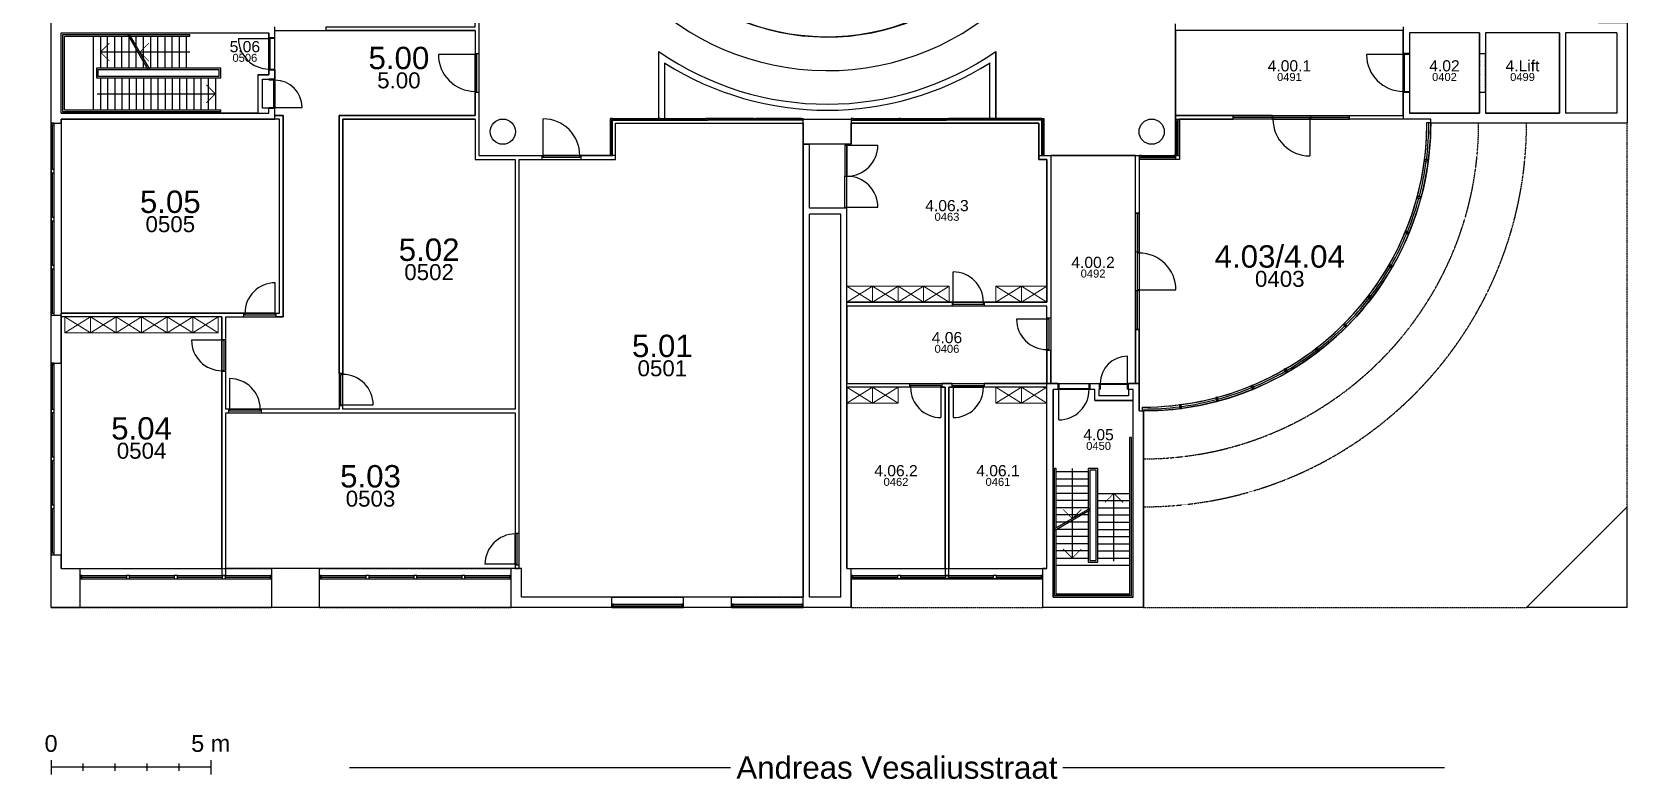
# Model space of a CAD drawing. Header units: millimetres. Extents: x -3070 to 46890, y -11671 to 43799.
# Drawn here: x -3070 to 46890, y -11671 to 11709 of the extents above; entities that cross this region are included whole.
import ezdxf
from ezdxf.enums import TextEntityAlignment as Align

# ---------------------------------------------------------------- set-up
doc = ezdxf.new("R2010")
doc.units = ezdxf.units.MM
doc.linetypes.add('HIDDEN', pattern=[0.375, 0.25, -0.125])
for name, color, linetype in [('T-01----V_NOTA', 7, 'Continuous'), ('T-01----V_SCHAALLAT', 7, 'Continuous'), ('T-020---V_LOKAALNAAM', 2, 'Continuous'), ('T-020---V_LOKAALNUMMER', 7, 'Continuous'), ('T-025---V_POLYGOON_BUITENOMTREK', 7, 'Continuous'), ('T-026---V_POLYGOON_LOKAAL', 7, 'Continuous'), ('T-20----B_Wanden', 12, 'Continuous'), ('T-223---B_LICHTEWANDEN', 5, 'Continuous'), ('T-24----B_Trappen', 2, 'Continuous'), ('T-28----B_Kolommen', 4, 'Continuous'), ('T-282---B_DRAAGSTR_PROJECTIE', 7, 'HIDDEN'), ('T-31----B_BUITENSCHRIJNWERK', 2, 'Continuous'), ('T-32----B_BINNENSCHRIJNWERK', 2, 'Continuous'), ('T-328---B_Binnentablet', 3, 'Continuous'), ('T-8-----B_MEUBILAIR', 6, 'Continuous')]:
    doc.layers.add(name, color=color, linetype=linetype)
doc.styles.add('ARIAL', font='arial.ttf')
doc.styles.add('S1-100_H2.5', font='arial.ttf', dxfattribs={"height": 250})
doc.styles.add('S1-100_H3.5', font='arial.ttf', dxfattribs={"height": 350})
doc.styles.add('S1-100_H5', font='arial.ttf', dxfattribs={"height": 500})
doc.styles.add('S1-100_H7', font='arial.ttf', dxfattribs={"height": 700})

# ---------------------------------------------------------------- blocks, each defined once
blk = doc.blocks.new('*U3')
at = {"layer": 'T-01----V_SCHAALLAT'}
for p, q in [((0, 225), (0, -225)), ((1000, 112.5), (1000, -112.5)), ((2000, 112.5), (2000, -112.5)), ((3000, 112.5), (3000, -112.5)), ((4000, 112.5), (4000, -112.5)), ((5000, 225), (5000, -225))]:
    blk.add_line(p, q, dxfattribs=at)
for points in [[(1000, 0), (0, 0)], [(2000, 0), (1000, 0)], [(3000, 0), (2000, 0)], [(4000, 0), (3000, 0)], [(5000, 0), (4000, 0)]]:
    blk.add_lwpolyline(points, dxfattribs=at)
at = {"layer": 'T-01----V_SCHAALLAT', "style": 'ARIAL'}
for s, p in [('0', (0, 325)), ('5 m', (5000, 325))]:
    blk.add_text(s, height=525, dxfattribs=at).set_placement(p, align=Align.BOTTOM_CENTER)

msp = doc.modelspace()

# ---------------------------------------------------------------- linework, layer by layer
at = {"layer": 'T-01----V_NOTA'}
for p, q in [((6872, -11311), (18814, -11311)), ((29220, -11311), (41170, -11311))]:
    msp.add_line(p, q, dxfattribs=at)
at = {"layer": 'T-025---V_POLYGOON_BUITENOMTREK'}
msp.add_lwpolyline([(31740, -151), (31740, -6301), (28590, -6301), (28590, -5401), (22590, -5401), (22590, -6301), (-2470, -6301), (-2470, 19644), (-3070, 19644), (-3070, 43699), (22400, 43699), (22400, 43799), (46890, 43799), (46890, 17999), (45990, 17999), (45990, 11999), (46890, 11999), (46890, 8849), (40740, 8849, -0.414214)], format="xyb", close=True, dxfattribs=at)
at = {"layer": 'T-026---V_POLYGOON_LOKAAL'}
for points in [[(21940, 25948, -287.989583), (21840, 25949)], [(10930, 11964), (10930, 7839), (15055, 7839), (15055, 9004), (16560, 9004), (16560, 11093, 0.311397), (27120, 11093), (27120, 9004), (28625, 9004), (28625, 7839), (32750, 7839), (32750, 11964)]]:
    msp.add_lwpolyline(points, format="xyb", dxfattribs=at)
for points in [[(-2150, 11679), (4350, 11679), (4350, 10369), (4010, 10369), (4010, 9169), (-2150, 9169)], [(4540, 11749), (10810, 11749), (10810, 9099), (6550, 9099), (6550, -91), (3000, -91), (3000, 2789), (4800, 2789), (4800, 9099), (4540, 9099)], [(39880, 9099), (39880, 9099), (39880, 11749), (32750, 11749), (32750, 9099), (39880, 9099)], [(40070, 9169), (42270, 9169), (42270, 11679), (40070, 11679)], [(42460, 9169), (44770, 9169), (44770, 11679), (42460, 11679)], [(-2150, 2909), (4680, 2909), (4680, 8979), (-2150, 8979)], [(6670, 8979), (10810, 8979), (10810, 7719), (12070, 7719), (12070, -91), (6670, -91)], [(12190, 7719), (15210, 7719), (15210, 8849), (21090, 8849), (21090, -5981), (12260, -5981), (12260, -5081), (12190, -5081)], [(22590, 8849), (28470, 8849), (28470, 7719), (28720, 7719), (28720, 3249), (22457, 3249), (22457, 8194), (22590, 8194)], [(31490, 7839), (28840, 7839), (28840, 709), (31490, 709)], [(22457, 709), (28720, 709), (28720, 3129), (22457, 3129)], [(2880, 2789), (-2150, 2789), (-2150, -5081), (2880, -5081)], [(22455, -5081), (25530, -5081), (25530, 589), (22455, 589)], [(25650, -5081), (28720, -5081), (28720, 589), (25650, 589)], [(31420, 179), (30220, 179), (30220, 519), (30070, 519), (29060, 519), (28910, 519), (28910, -5981), (31420, -5981)], [(3000, -211), (12070, -211), (12070, -5081), (3000, -5081)]]:
    msp.add_lwpolyline(points, close=True, dxfattribs=at)
msp.add_lwpolyline([(40620, 8849), (40620, 8879), (40740, 8879), (40740, 8979), (39880, 8979), (38195, 8979), (34555, 8979), (32870, 8979), (32870, 7839), (32870, 7719), (32750, 7719), (31610, 7719), (31610, 6034), (31610, 2394), (31610, 709), (31610, -151), (31710, -151), (31710, -31), (31740, -31, 0.414214)], format="xyb", close=True, dxfattribs=at)
at = {"layer": 'T-20----B_Wanden'}
for p, q in [((-2470, 8849), (-2470, 11999)), ((46890, 11999), (46890, 8849)), ((-2150, 9169), (-2150, 11679)), ((-2150, 11679), (4350, 11679)), ((4350, 11529), (4350, 11679)), ((4540, 11529), (4540, 11869)), ((39880, 11869), (39880, 11029)), ((42270, 11679), (40070, 11679)), ((40070, 11679), (40070, 11029)), ((42270, 11679), (42270, 11029)), ((44770, 11679), (42460, 11679)), ((42460, 11679), (42460, 11029)), ((44770, 11679), (44770, 9169)), ((46570, 11679), (44960, 11679)), ((44960, 11679), (44960, 9169)), ((46570, 11679), (46570, 9169)), ((42270, 11029), (42460, 11029)), ((39880, 9819), (39880, 8979)), ((40070, 9819), (40070, 9169)), ((42270, 9819), (42270, 9169)), ((42270, 9819), (42460, 9819)), ((42460, 9819), (42460, 9169)), ((-2150, 9169), (4350, 9169)), ((4350, 9169), (4350, 9319)), ((4540, 8979), (4540, 9319)), ((42270, 9169), (40070, 9169)), ((44770, 9169), (42460, 9169)), ((46570, 9169), (44960, 9169)), ((-2470, 8849), (-2150, 8849)), ((-2150, 8849), (-2150, 8979)), ((-2150, 8979), (4540, 8979)), ((40740, 8979), (39880, 8979)), ((40740, 8849), (40740, 8979)), ((46890, 8849), (40740, 8849)), ((21090, 8194), (21280, 8194)), ((-2470, 2849), (-2150, 2849)), ((-2470, 1349), (-2470, 2849)), ((-2150, 1349), (-2150, 2849)), ((-2470, 1349), (-2150, 1349)), ((28720, -5081), (28720, 709)), ((29060, 709), (28720, 709)), ((28910, -5981), (28910, 519)), ((29060, 519), (28910, 519)), ((31610, 709), (31270, 709)), ((31420, 519), (31270, 519)), ((31420, -5981), (31420, 519)), ((31610, -151), (31610, 709)), ((31610, -151), (31740, -151)), ((31740, -6301), (31740, -151)), ((43740, -6301), (46890, -3151)), ((46890, -6301), (46890, -3151)), ((-2470, -4651), (-2150, -4651)), ((-2470, -6301), (-2470, -4651)), ((-2150, -5081), (-2150, -4651)), ((-2150, -5081), (-1560, -5081)), ((-1560, -6301), (-1560, -5081)), ((4440, -6301), (4440, -5081)), ((5940, -5081), (4440, -5081)), ((5940, -6301), (5940, -5081)), ((11940, -6301), (11940, -5081)), ((12260, -5081), (11940, -5081)), ((12260, -5981), (12260, -5081)), ((22455, -5081), (22590, -5081)), ((22590, -6301), (22590, -5081)), ((28590, -6301), (28590, -5081)), ((28720, -5081), (28590, -5081)), ((15090, -5981), (12260, -5981)), ((15090, -6301), (15090, -5981)), ((17340, -6301), (17340, -5981)), ((18840, -5981), (17340, -5981)), ((18840, -6301), (18840, -5981)), ((31420, -5981), (28910, -5981)), ((-2470, -6301), (-1560, -6301)), ((5940, -6301), (4440, -6301)), ((15090, -6301), (11940, -6301)), ((18840, -6301), (17340, -6301)), ((31740, -6301), (28590, -6301)), ((46890, -6301), (43740, -6301))]:
    msp.add_line(p, q, dxfattribs=at)
at = {"layer": 'T-20----B_Wanden', "linetype": 'Continuous'}
for p, q in [((4540, 11529), (4350, 11529)), ((40070, 11029), (39880, 11029)), ((4350, 10519), (4540, 10519)), ((4350, 10369), (4350, 10519)), ((4540, 10519), (4540, 10229)), ((4010, 10369), (4010, 9169)), ((4010, 10369), (4350, 10369)), ((4150, 9319), (4150, 10229)), ((4150, 10229), (4350, 10229)), ((4540, 10229), (4350, 10229)), ((39880, 9819), (40070, 9819)), ((4350, 9319), (4150, 9319)), ((4350, 9319), (4540, 9319)), ((21090, -6301), (21090, 8194)), ((21280, 6194), (21280, 8194)), ((22455, 6194), (21280, 6194)), ((22265, 6004), (21280, 6004)), ((21280, -5981), (21280, 6004)), ((22265, -5981), (22265, 6004)), ((22455, -5081), (22455, 6194)), ((29060, 709), (29060, 519)), ((30070, 519), (30070, 709)), ((30070, 709), (30360, 709)), ((30220, 519), (30070, 519)), ((30220, 179), (30220, 519)), ((30360, 709), (30360, 519)), ((30360, 319), (30360, 519)), ((31270, 519), (31270, 709)), ((31270, 519), (31270, 319)), ((30220, 179), (31420, 179)), ((31270, 319), (30360, 319)), ((22265, -5981), (21280, -5981)), ((22590, -6301), (21090, -6301))]:
    msp.add_line(p, q, dxfattribs=at)
at = {"layer": 'T-20----B_Wanden', "color": 9, "linetype": 'Continuous'}
for p, q in [((16560, 9004), (16560, 11093)), ((27120, 9004), (27120, 11093)), ((16750, 9004), (16750, 10740)), ((26930, 9004), (26930, 10740))]:
    msp.add_line(p, q, dxfattribs=at)
at = {"layer": 'T-20----B_Wanden', "color": 9}
for p, q in [((16560, 9004), (16750, 9004)), ((26930, 9004), (27120, 9004))]:
    msp.add_line(p, q, dxfattribs=at)
at = {"layer": 'T-20----B_Wanden', "color": 9, "linetype": 'Continuous'}
for radius, start, end in [(7200, 90, 89.2042), (9300, 235.4071, 304.5929), (9490, 237.6, 302.4868)]:
    msp.add_arc((21840, 18749), radius, start, end, dxfattribs=at)
at = {"layer": 'T-223---B_LICHTEWANDEN'}
for points in [[(10810, 11749), (6150, 11749), (6150, 11869), (10810, 11869), (10810, 12119), (10930, 12119), (10930, 11029)], [(10810, 11749), (10810, 11029), (10930, 11029)], [(10810, 8979), (6670, 8979), (6670, 1019), (6550, 1019), (6550, 9099), (10810, 9099), (10810, 9819), (10930, 9819), (10930, 7839), (12910, 7839)], [(4540, 8979), (4540, 9099), (4800, 9099), (4800, 2789), (4580, 2789), (4580, 2909), (4680, 2909)], [(32750, 8979), (34555, 8979), (34555, 9099), (32750, 9099), (32750, 8979), (32750, 7839), (32870, 7839), (32870, 8979)], [(10810, 8979), (10810, 7719), (12070, 7719), (12070, -91), (6670, -91), (6670, 9), (6550, 9), (6550, -91), (4110, -91)], [(4680, 2909), (4680, 8979), (4540, 8979)], [(4110, -91), (4110, -211), (12070, -211), (12070, -3971), (12190, -3971), (12190, 7719), (12910, 7719), (12910, 7839)], [(31610, 7839), (31610, 6034), (31490, 6034), (31490, 7839), (31610, 7839), (32750, 7839), (32750, 7719), (31610, 7719)], [(32870, 7839), (32870, 7719), (32750, 7719)], [(2880, 2789), (2880, 2089), (3000, 2089), (3000, 2789), (3570, 2789), (3570, 2909), (-2150, 2909)], [(2880, 2789), (-2150, 2789), (-2150, 2909)], [(28600, 589), (28720, 589), (28720, 709), (28840, 709), (28840, 1739), (28720, 1739), (28720, 709), (26760, 709)], [(24417, 709), (24417, 589), (22457, 589), (22457, 709), (24417, 709)], [(25750, 709), (25427, 709), (25427, 589), (25530, 589), (25530, -5301), (25650, -5301), (25650, 589), (25750, 589), (25750, 709)], [(28720, 589), (26760, 589), (26760, 709)]]:
    msp.add_lwpolyline(points, dxfattribs=at)
for points in [[(38195, 8979), (38195, 9099), (39880, 9099), (39880, 8979)], [(14120, 7839), (14120, 7719), (15210, 7719), (15210, 7839)], [(28840, 2749), (28720, 2749), (28720, 3129), (26760, 3129), (26760, 3249), (28720, 3249), (28720, 7719), (28470, 7719), (28470, 7839), (28840, 7839)], [(25750, 3249), (25750, 3129), (22457, 3129), (22457, 3249)], [(31610, 2394), (31490, 2394), (31490, 709), (31610, 709)], [(2880, 1079), (2880, -5301), (3000, -5301), (3000, -211), (3100, -211), (3100, -91), (3000, -91), (3000, 1079)], [(12070, -5081), (12190, -5081), (12190, -4981), (12070, -4981)]]:
    msp.add_lwpolyline(points, close=True, dxfattribs=at)
at = {"layer": 'T-24----B_Trappen'}
for p, q in [((-2100, 9219), (-2100, 11629)), ((-2100, 11629), (1875, 11629)), ((-2050, 9269), (-2050, 11579)), ((-2050, 11579), (-38, 11579)), ((-1150, 11579), (-1150, 9269)), ((-925, 11579), (-925, 10574)), ((-700, 10574), (-700, 11579)), ((-475, 10574), (-475, 11579)), ((-250, 10574), (-250, 11579)), ((571, 10524), (-67, 11629)), ((-25, 10574), (-25, 11557)), ((629, 10524), (-9, 11629)), ((20, 11579), (1875, 11579)), ((200, 10574), (200, 11579)), ((425, 10574), (425, 11579)), ((650, 10574), (650, 11579)), ((875, 10574), (875, 11579)), ((1100, 10574), (1100, 11579)), ((1325, 10574), (1325, 11579)), ((1550, 10574), (1550, 11579)), ((1775, 10574), (1775, 11579)), ((1875, 11579), (1875, 11629)), ((252, 11077), (-925, 11077)), ((1875, 11077), (310, 11077)), ((-925, 10274), (-925, 9269)), ((-700, 10274), (-700, 9269)), ((-475, 10274), (-475, 9269)), ((-250, 10274), (-250, 9269)), ((-25, 10274), (-25, 9269)), ((200, 10274), (200, 9269)), ((425, 10274), (425, 9269)), ((650, 10274), (650, 9269)), ((875, 10274), (875, 9269)), ((1100, 10274), (1100, 9269)), ((1325, 10274), (1325, 9269)), ((1550, 10274), (1550, 9269)), ((1775, 10274), (1775, 9269)), ((2000, 10274), (2000, 9269)), ((2225, 10274), (2225, 9269)), ((2450, 10274), (2450, 9269)), ((2675, 10274), (2675, 9269)), ((-1025, 9772), (2675, 9772)), ((-2100, 9219), (2850, 9219)), ((-2050, 9269), (2850, 9269)), ((2850, 9219), (2850, 9269)), ((31320, -5881), (31320, -981)), ((31370, -981), (31320, -981)), ((31370, -5931), (31370, -981)), ((28960, -5931), (28960, -1956)), ((29010, -1956), (28960, -1956)), ((29010, -3811), (29010, -1956)), ((29512, -1956), (29512, -3521)), ((30015, -2056), (29010, -2056)), ((30015, -2281), (29010, -2281)), ((30015, -2506), (29010, -2506)), ((30015, -2731), (29010, -2731)), ((30015, -2956), (29010, -2956)), ((30315, -2731), (31320, -2731)), ((30315, -2956), (31320, -2956)), ((30817, -4856), (30817, -2731)), ((30065, -3202), (28960, -3840)), ((30065, -3260), (28960, -3898)), ((30015, -3181), (29010, -3181)), ((30015, -3406), (29010, -3406)), ((30315, -3181), (31320, -3181)), ((30315, -3406), (31320, -3406)), ((30015, -3631), (29010, -3631)), ((29010, -5881), (29010, -3869)), ((30015, -3856), (29032, -3856)), ((29512, -3579), (29512, -4756)), ((30315, -3631), (31320, -3631)), ((30315, -3856), (31320, -3856)), ((30015, -4081), (29010, -4081)), ((30015, -4306), (29010, -4306)), ((30315, -4081), (31320, -4081)), ((30315, -4306), (31320, -4306)), ((30015, -4531), (29010, -4531)), ((29010, -4756), (30015, -4756)), ((29010, -4981), (31320, -4981)), ((30315, -4531), (31320, -4531)), ((30315, -4756), (31320, -4756)), ((31370, -5931), (28960, -5931)), ((31320, -5881), (29010, -5881))]:
    msp.add_line(p, q, dxfattribs=at)
at = {"layer": 'T-24----B_Trappen', "const_width": 25}
for points in [[(-642, 11359), (-925, 11077), (-642, 10794)], [(593, 11359), (310, 11077), (593, 10794)], [(2392, 9489), (2675, 9772), (2392, 10054)], [(31100, -3014), (30817, -2731), (30535, -3014)], [(29230, -3238), (29512, -3521), (29795, -3238)], [(29230, -4473), (29512, -4756), (29795, -4473)]]:
    msp.add_lwpolyline(points, dxfattribs=at)
at = {"layer": 'T-24----B_Trappen'}
for points in [[(542, 10574), (-1050, 10574), (-1050, 10274), (2850, 10274), (2850, 10574), (600, 10574)], [(30015, -3289), (30015, -4881), (30315, -4881), (30315, -1956), (30015, -1956), (30015, -3231)]]:
    msp.add_lwpolyline(points, dxfattribs=at)
for points in [[(-1000, 10324), (2800, 10324), (2800, 10524), (-1000, 10524)], [(30265, -4831), (30265, -2006), (30065, -2006), (30065, -4831)]]:
    msp.add_lwpolyline(points, close=True, dxfattribs=at)
msp.add_arc((21840, 18749), 8250, 90, 89.3055, dxfattribs=at)
at = {"layer": 'T-28----B_Kolommen'}
msp.add_lwpolyline([(21090, 8194), (21090, 8984), (22590, 8984), (22590, 8194)], close=True, dxfattribs=at)
for centre in [(11680, 8589), (32000, 8589)]:
    msp.add_circle(centre, 395, dxfattribs=at)
at = {"layer": 'T-282---B_DRAAGSTR_PROJECTIE'}
for p, q in [((42270, 11029), (42270, 9819)), ((42460, 9819), (42460, 11029)), ((-2150, 8849), (-2150, 2849)), ((46890, -3151), (46890, 8849)), ((-2150, 1349), (-2150, -4651)), ((-1560, -6301), (4440, -6301)), ((5940, -6301), (11940, -6301)), ((22590, -6301), (28590, -6301)), ((31740, -6301), (43740, -6301))]:
    msp.add_line(p, q, dxfattribs=at)
at = {"layer": 'T-282---B_DRAAGSTR_PROJECTIE', "linetype": 'HIDDEN'}
for p, q in [((-1560, -5081), (4440, -5081)), ((5940, -5081), (11940, -5081)), ((22590, -5081), (28590, -5081)), ((15090, -5981), (17340, -5981)), ((18840, -5981), (21090, -5981))]:
    msp.add_line(p, q, dxfattribs=at)
at = {"layer": 'T-282---B_DRAAGSTR_PROJECTIE'}
for radius in [10500, 12000]:
    msp.add_arc((31740, 8849), radius, 270, 0, dxfattribs=at)
at = {"layer": 'T-31----B_BUITENSCHRIJNWERK', "color": 1}
for p, q in [((-2470, 7399), (-2470, 8799)), ((-2370, 7399), (-2370, 8799)), ((-2470, 5899), (-2470, 7299)), ((-2370, 5899), (-2370, 7299)), ((-2470, 4399), (-2470, 5799)), ((-2370, 4399), (-2370, 5799)), ((-2470, 2899), (-2470, 4299)), ((-2370, 2899), (-2370, 4299)), ((-2470, -101), (-2470, 1299)), ((-2370, -101), (-2370, 1299)), ((-2470, -1601), (-2470, -201)), ((-2370, -1601), (-2370, -201)), ((-2470, -3101), (-2470, -1701)), ((-2370, -3101), (-2370, -1701)), ((-2470, -4601), (-2470, -3201)), ((-2370, -4601), (-2370, -3201)), ((-1510, -5301), (-110, -5301)), ((-1510, -5401), (-110, -5401)), ((-10, -5301), (1390, -5301)), ((-10, -5401), (1390, -5401)), ((1490, -5301), (2890, -5301)), ((1490, -5401), (2890, -5401)), ((2990, -5301), (4390, -5301)), ((2990, -5401), (4390, -5401)), ((5990, -5301), (7390, -5301)), ((5990, -5401), (7390, -5401)), ((7490, -5301), (8890, -5301)), ((7490, -5401), (8890, -5401)), ((8990, -5301), (10390, -5301)), ((8990, -5401), (10390, -5401)), ((10490, -5301), (11890, -5301)), ((10490, -5401), (11890, -5401)), ((22640, -5301), (24040, -5301)), ((22640, -5401), (24040, -5401)), ((24140, -5301), (25540, -5301)), ((24140, -5401), (25540, -5401)), ((25640, -5301), (27040, -5301)), ((25640, -5401), (27040, -5401)), ((27140, -5301), (28540, -5301)), ((27140, -5401), (28540, -5401)), ((15140, -6201), (17290, -6201)), ((15140, -6301), (17290, -6301)), ((18890, -6201), (21040, -6201)), ((18890, -6301), (21040, -6301))]:
    msp.add_line(p, q, dxfattribs=at)
at = {"layer": 'T-31----B_BUITENSCHRIJNWERK'}
for p, q in [((-2420, 7399), (-2420, 8799)), ((40678, 7672), (40529, 7692)), ((-2420, 5899), (-2420, 7299)), ((40448, 6516), (40303, 6555)), ((-2420, 4399), (-2420, 5799)), ((40069, 5399), (39930, 5457)), ((-2420, 2899), (-2420, 4299)), ((39547, 4342), (39417, 4417)), ((38892, 3361), (38773, 3452)), ((38115, 2475), (38009, 2581)), ((37228, 1697), (37137, 1816)), ((-2420, -101), (-2420, 1299)), ((36248, 1042), (36172, 1172)), ((35190, 520), (35132, 659)), ((32917, -89), (32897, 60)), ((34073, 141), (34034, 286)), ((-2420, -1601), (-2420, -201)), ((-2420, -3101), (-2420, -1701)), ((-2420, -4601), (-2420, -3201)), ((-1510, -5351), (-110, -5351)), ((-10, -5351), (1390, -5351)), ((1490, -5351), (2890, -5351)), ((2990, -5351), (4390, -5351)), ((5990, -5351), (7390, -5351)), ((7490, -5351), (8890, -5351)), ((8990, -5351), (10390, -5351)), ((10490, -5351), (11890, -5351)), ((22640, -5351), (24040, -5351)), ((24140, -5351), (25540, -5351)), ((25640, -5351), (27040, -5351)), ((27140, -5351), (28540, -5351)), ((15140, -6251), (17290, -6251)), ((18890, -6251), (21040, -6251))]:
    msp.add_line(p, q, dxfattribs=at)
for points in [[(-2370, 8799), (-2370, 8849), (-2470, 8849), (-2470, 8799)], [(40659, 7645), (40667, 7704), (40548, 7720), (40540, 7660)], [(-2370, 7299), (-2370, 7399), (-2470, 7399), (-2470, 7299)], [(40426, 6491), (40441, 6549), (40325, 6580), (40310, 6522)], [(-2370, 5799), (-2370, 5899), (-2470, 5899), (-2470, 5799)], [(40043, 5377), (40066, 5433), (39956, 5479), (39933, 5423)], [(-2370, 4299), (-2370, 4399), (-2470, 4399), (-2470, 4299)], [(39519, 4323), (39549, 4375), (39445, 4435), (39415, 4383)], [(38862, 3346), (38898, 3394), (38803, 3467), (38767, 3419)], [(-2370, 2849), (-2370, 2899), (-2470, 2899), (-2470, 2849)], [(38083, 2464), (38125, 2506), (38040, 2591), (37998, 2549)], [(37195, 1691), (37243, 1727), (37170, 1822), (37122, 1786)], [(-2370, 1299), (-2370, 1349), (-2470, 1349), (-2470, 1299)], [(36214, 1040), (36266, 1070), (36206, 1174), (36154, 1144)], [(35156, 523), (35212, 546), (35166, 657), (35111, 634)], [(32885, -78), (32944, -70), (32929, 49), (32869, 41)], [(34040, 148), (34098, 164), (34067, 279), (34009, 264)], [(-2370, -201), (-2370, -101), (-2470, -101), (-2470, -201)], [(-2370, -1701), (-2370, -1601), (-2470, -1601), (-2470, -1701)], [(-2370, -3201), (-2370, -3101), (-2470, -3101), (-2470, -3201)], [(-2370, -4651), (-2370, -4601), (-2470, -4601), (-2470, -4651)], [(-1560, -5401), (-1510, -5401), (-1510, -5301), (-1560, -5301)], [(-110, -5401), (-10, -5401), (-10, -5301), (-110, -5301)], [(1390, -5401), (1490, -5401), (1490, -5301), (1390, -5301)], [(2890, -5401), (2990, -5401), (2990, -5301), (2890, -5301)], [(4390, -5401), (4440, -5401), (4440, -5301), (4390, -5301)], [(5940, -5401), (5990, -5401), (5990, -5301), (5940, -5301)], [(7390, -5401), (7490, -5401), (7490, -5301), (7390, -5301)], [(8890, -5401), (8990, -5401), (8990, -5301), (8890, -5301)], [(10390, -5401), (10490, -5401), (10490, -5301), (10390, -5301)], [(11890, -5401), (11940, -5401), (11940, -5301), (11890, -5301)], [(22590, -5401), (22640, -5401), (22640, -5301), (22590, -5301)], [(24040, -5401), (24140, -5401), (24140, -5301), (24040, -5301)], [(25540, -5401), (25640, -5401), (25640, -5301), (25540, -5301)], [(27040, -5401), (27140, -5401), (27140, -5301), (27040, -5301)], [(28540, -5401), (28590, -5401), (28590, -5301), (28540, -5301)], [(15090, -6301), (15140, -6301), (15140, -6201), (15090, -6201)], [(17290, -6301), (17340, -6301), (17340, -6201), (17290, -6201)], [(18840, -6301), (18890, -6301), (18890, -6201), (18840, -6201)], [(21040, -6301), (21090, -6301), (21090, -6201), (21040, -6201)]]:
    msp.add_lwpolyline(points, close=True, dxfattribs=at)
at = {"layer": 'T-31----B_BUITENSCHRIJNWERK', "color": 1}
for radius in [9000, 8880]:
    msp.add_arc((31740, 8849), radius, 270, 0, dxfattribs=at)
at = {"layer": 'T-31----B_BUITENSCHRIJNWERK'}
for start, end in [(352.6923, 0), (345.1923, 352.3077), (337.6923, 344.8077), (330.1923, 337.3077), (322.6923, 329.8077), (315.1923, 322.3077), (307.6923, 314.8077), (300.1923, 307.3077), (292.6923, 299.8077), (285.1923, 292.3077), (277.6923, 284.8077), (270, 277.3077)]:
    msp.add_arc((31740, 8849), 8940, start, end, dxfattribs=at)
at = {"layer": 'T-32----B_BINNENSCHRIJNWERK', "linetype": 'Continuous'}
for p, q in [((3400, 11499), (4350, 11499)), ((4350, 10549), (4350, 11499)), ((4540, 11499), (4350, 11499)), ((4382, 11499), (4382, 10549)), ((39880, 10999), (38730, 10999)), ((39880, 9849), (39880, 10999)), ((40070, 10999), (39880, 10999)), ((39912, 10999), (39912, 9849)), ((4350, 10549), (4540, 10549)), ((4540, 10199), (4350, 10199)), ((4508, 9349), (4508, 10199)), ((4540, 10199), (4540, 9349)), ((39880, 9849), (40070, 9849)), ((4350, 9349), (4540, 9349)), ((4540, 9349), (5390, 9349)), ((31240, 709), (31240, 1559)), ((29090, 709), (29090, 519)), ((29090, 551), (30040, 551)), ((30040, 519), (29090, 519)), ((29090, -431), (29090, 519)), ((30040, 519), (30040, 709)), ((30390, 709), (31240, 709)), ((30390, 709), (30390, 519)), ((31240, 677), (30390, 677)), ((31240, 519), (31240, 709))]:
    msp.add_line(p, q, dxfattribs=at)
at = {"layer": 'T-32----B_BINNENSCHRIJNWERK'}
for p, q in [((10810, 10999), (9660, 10999)), ((10810, 10999), (9660, 10999)), ((10810, 9849), (10810, 10999)), ((10810, 9849), (10810, 10999)), ((10810, 10999), (10870, 10999)), ((10810, 9849), (10810, 10999)), ((10810, 9849), (10810, 10999)), ((10810, 10999), (10870, 10999)), ((10870, 9849), (10870, 10999)), ((10870, 9849), (10870, 10999)), ((10870, 9849), (10870, 10999)), ((10870, 9849), (10870, 10999)), ((10810, 9849), (10870, 9849)), ((10810, 9849), (10870, 9849)), ((34555, 8979), (34555, 9099)), ((34555, 9039), (35770, 9039)), ((35770, 8979), (35770, 9099)), ((35800, 9039), (36950, 9039)), ((35800, 9039), (36950, 9039)), ((35800, 8979), (35800, 9039)), ((35800, 9039), (36950, 9039)), ((35800, 9039), (36950, 9039)), ((35800, 8979), (35800, 9039)), ((36950, 8979), (36950, 9039)), ((36950, 8979), (36950, 9039)), ((36980, 8979), (36980, 9099)), ((36980, 9039), (38195, 9039)), ((38195, 8979), (38195, 9099)), ((12940, 7839), (12940, 8989)), ((12940, 7839), (12940, 8989)), ((15085, 7899), (15085, 8944)), ((15115, 8974), (16542, 8974)), ((16602, 8974), (18042, 8974)), ((19542, 8974), (18102, 8974)), ((21030, 8974), (19602, 8974)), ((22650, 8974), (24078, 8974)), ((24138, 8974), (25577, 8974)), ((27077, 8974), (25637, 8974)), ((28565, 8974), (27137, 8974)), ((28595, 7899), (28595, 8944)), ((32780, 8919), (32780, 7899)), ((35800, 8979), (36950, 8979)), ((35800, 8979), (36950, 8979)), ((35800, 8979), (36950, 8979)), ((35800, 8979), (36950, 8979)), ((36950, 8979), (36950, 7829)), ((36950, 8979), (36950, 7829)), ((22395, 8164), (22395, 7194)), ((22395, 8164), (22455, 8164)), ((22455, 8164), (22455, 7194)), ((22455, 8164), (23425, 8164)), ((14090, 7839), (12940, 7839)), ((14090, 7839), (12940, 7839)), ((12940, 7839), (12940, 7779)), ((14090, 7839), (12940, 7839)), ((14090, 7839), (12940, 7839)), ((12940, 7839), (12940, 7779)), ((14090, 7779), (12940, 7779)), ((14090, 7779), (12940, 7779)), ((14090, 7779), (12940, 7779)), ((14090, 7779), (12940, 7779)), ((14090, 7839), (14090, 7779)), ((14090, 7839), (14090, 7779)), ((31670, 7809), (32690, 7809)), ((22395, 7194), (22455, 7194)), ((22395, 6224), (22395, 7194)), ((22395, 7194), (22455, 7194)), ((22455, 6224), (22455, 7194)), ((22395, 6224), (22455, 6224)), ((22455, 6224), (23425, 6224)), ((31490, 6034), (31610, 6034)), ((31550, 6034), (31550, 4819)), ((31610, 4819), (31490, 4819)), ((31550, 4789), (31550, 3639)), ((31550, 4789), (31550, 3639)), ((31610, 4789), (31550, 4789)), ((31550, 4789), (31550, 3639)), ((31550, 4789), (31550, 3639)), ((31610, 4789), (31550, 4789)), ((31610, 4789), (31610, 3639)), ((31610, 4789), (31610, 3639)), ((31610, 4789), (31610, 3639)), ((31610, 4789), (31610, 3639)), ((25780, 3249), (25780, 4199)), ((4550, 2909), (4550, 3859)), ((31610, 3609), (31490, 3609)), ((31610, 3639), (31550, 3639)), ((31610, 3639), (31550, 3639)), ((31550, 3609), (31550, 2394)), ((31610, 3639), (32760, 3639)), ((31610, 3639), (32760, 3639)), ((25780, 3249), (26730, 3249)), ((25780, 3189), (25780, 3249)), ((25780, 3189), (26730, 3189)), ((26730, 3189), (26730, 3249)), ((4550, 2909), (3600, 2909)), ((3600, 2849), (3600, 2909)), ((4550, 2849), (3600, 2849)), ((4550, 2849), (4550, 2909)), ((28720, 2719), (27770, 2719)), ((28720, 2719), (28720, 1769)), ((28780, 2719), (28720, 2719)), ((28780, 2719), (28780, 1769)), ((2880, 2059), (1930, 2059)), ((2880, 2059), (2880, 1109)), ((2940, 2059), (2880, 2059)), ((2940, 2059), (2940, 1109)), ((31490, 2394), (31610, 2394)), ((28780, 1769), (28720, 1769)), ((2940, 1109), (2880, 1109)), ((3130, -91), (3130, 859)), ((6610, 39), (6610, 989)), ((6610, 989), (6670, 989)), ((6670, 39), (6670, 989)), ((25400, 649), (24450, 649)), ((24450, 649), (24450, 589)), ((25400, 589), (24450, 589)), ((25400, 649), (25400, 589)), ((25400, 589), (25400, -361)), ((25780, 649), (26730, 649)), ((25780, 649), (25780, 589)), ((25780, 589), (26730, 589)), ((25780, 589), (25780, -361)), ((26730, 649), (26730, 589)), ((6610, 39), (6670, 39)), ((6670, 39), (7620, 39)), ((3130, -91), (4080, -91)), ((3130, -151), (3130, -91)), ((3130, -151), (4080, -151)), ((4080, -151), (4080, -91)), ((12070, -4951), (12070, -4001)), ((12130, -4001), (12070, -4001)), ((12130, -4951), (12130, -4001)), ((12070, -4951), (11120, -4951)), ((12130, -4951), (12070, -4951))]:
    msp.add_line(p, q, dxfattribs=at)
at = {"layer": 'T-32----B_BINNENSCHRIJNWERK', "color": 1}
for p, q in [((15115, 9004), (16542, 9004)), ((16602, 9004), (18042, 9004)), ((19542, 9004), (18102, 9004)), ((21030, 9004), (19602, 9004)), ((22650, 9004), (24078, 9004)), ((24138, 9004), (25577, 9004)), ((27077, 9004), (25637, 9004)), ((28565, 9004), (27137, 9004)), ((35770, 9099), (34555, 9099)), ((36980, 9099), (38195, 9099)), ((15055, 7899), (15055, 8944)), ((15115, 7899), (15115, 8944)), ((15115, 8944), (16542, 8944)), ((16602, 8944), (18042, 8944)), ((19542, 8944), (18102, 8944)), ((21030, 8944), (19602, 8944)), ((22650, 8944), (24078, 8944)), ((24138, 8944), (25577, 8944)), ((27077, 8944), (25637, 8944)), ((28565, 8944), (27137, 8944)), ((28565, 7899), (28565, 8944)), ((28625, 7899), (28625, 8944)), ((32750, 8919), (32750, 7899)), ((32810, 8919), (32810, 7899)), ((35770, 8979), (34555, 8979)), ((36980, 8979), (38195, 8979)), ((31670, 7839), (32690, 7839)), ((31670, 7779), (32690, 7779)), ((31490, 4819), (31490, 6034)), ((31610, 4819), (31610, 6034)), ((31490, 3609), (31490, 2394)), ((31610, 3609), (31610, 2394))]:
    msp.add_line(p, q, dxfattribs=at)
at = {"layer": 'T-32----B_BINNENSCHRIJNWERK'}
for points in [[(15055, 8944), (15115, 8944), (15115, 9004), (15055, 9004)], [(16542, 8944), (16602, 8944), (16602, 9004), (16542, 9004)], [(18042, 8944), (18102, 8944), (18102, 9004), (18042, 9004)], [(19602, 8944), (19542, 8944), (19542, 9004), (19602, 9004)], [(21090, 8944), (21030, 8944), (21030, 9004), (21090, 9004)], [(22590, 8944), (22650, 8944), (22650, 9004), (22590, 9004)], [(24078, 8944), (24138, 8944), (24138, 9004), (24078, 9004)], [(25637, 8944), (25577, 8944), (25577, 9004), (25637, 9004)], [(27137, 8944), (27077, 8944), (27077, 9004), (27137, 9004)], [(28625, 8944), (28565, 8944), (28565, 9004), (28625, 9004)], [(32750, 8979), (32810, 8979), (32810, 8919), (32750, 8919)], [(15055, 7839), (15115, 7839), (15115, 7899), (15055, 7899)], [(28625, 7839), (28565, 7839), (28565, 7899), (28625, 7899)], [(31610, 7839), (31610, 7779), (31670, 7779), (31670, 7839)], [(32690, 7839), (32690, 7779), (32750, 7779), (32750, 7839)], [(32750, 7899), (32810, 7899), (32810, 7839), (32750, 7839)]]:
    msp.add_lwpolyline(points, close=True, dxfattribs=at)
at = {"layer": 'T-32----B_BINNENSCHRIJNWERK', "linetype": 'Continuous'}
for centre, radius, start, end in [((4350, 11499), 950, 180, 270), ((39880, 10999), 1150, 180, 270), ((4540, 9349), 850, 0, 90), ((31240, 709), 850, 90, 180), ((29090, 519), 950, 270, 0)]:
    msp.add_arc(centre, radius, start, end, dxfattribs=at)
at = {"layer": 'T-32----B_BINNENSCHRIJNWERK'}
for centre, radius, start, end in [((10810, 10999), 1150, 180, 270), ((10810, 10999), 1150, 180, 270), ((12940, 7839), 1150, 0, 90), ((12940, 7839), 1150, 0, 90), ((36950, 8979), 1150, 180, 270), ((36950, 8979), 1150, 180, 270), ((22455, 8164), 970, 270, 0), ((22455, 6224), 970, 0, 90), ((31610, 3639), 1150, 0, 90), ((31610, 3639), 1150, 0, 90), ((25780, 3249), 950, 0, 90), ((4550, 2909), 950, 90, 180), ((28720, 2719), 950, 180, 270), ((2880, 2059), 950, 180, 270), ((3130, -91), 950, 0, 90), ((6670, 39), 950, 0, 90), ((25400, 589), 950, 180, 270), ((25780, 589), 950, 270, 0), ((12070, -4951), 950, 90, 180)]:
    msp.add_arc(centre, radius, start, end, dxfattribs=at)
at = {"layer": 'T-328---B_Binnentablet'}
for p, q in [((15210, 7839), (15210, 8849)), ((15210, 8849), (21090, 8849)), ((28470, 8849), (22590, 8849)), ((28470, 7839), (28470, 8849))]:
    msp.add_line(p, q, dxfattribs=at)
at = {"layer": 'T-8-----B_MEUBILAIR', "lineweight": 0}
for p, q in [((22457, 3249), (22457, 3749)), ((22457, 3749), (23257, 3749)), ((23257, 3749), (22457, 3249)), ((22457, 3749), (23257, 3249)), ((23257, 3249), (23257, 3749)), ((23257, 3749), (24057, 3749)), ((24057, 3749), (23257, 3249)), ((23257, 3749), (24057, 3249)), ((24057, 3249), (24057, 3749)), ((24057, 3249), (24057, 3749)), ((24057, 3749), (24857, 3749)), ((24857, 3749), (24057, 3249)), ((24057, 3749), (24857, 3249)), ((24857, 3249), (24857, 3749)), ((24857, 3749), (25657, 3749)), ((25657, 3749), (24857, 3249)), ((24857, 3749), (25657, 3249)), ((25657, 3249), (25657, 3749)), ((27120, 3249), (27120, 3749)), ((27120, 3749), (27920, 3749)), ((27920, 3749), (27120, 3249)), ((27120, 3749), (27920, 3249)), ((27920, 3249), (27920, 3749)), ((27920, 3749), (28720, 3749)), ((28720, 3749), (27920, 3249)), ((27920, 3749), (28720, 3249)), ((28720, 3249), (28720, 3749)), ((23257, 3249), (22457, 3249)), ((24057, 3249), (23257, 3249)), ((24857, 3249), (24057, 3249)), ((25657, 3249), (24857, 3249)), ((27920, 3249), (27120, 3249)), ((28720, 3249), (27920, 3249)), ((-2035, 2789), (-1235, 2789)), ((-2035, 2289), (-2035, 2789)), ((-2035, 2289), (-1235, 2789)), ((-1235, 2289), (-2035, 2789)), ((-1235, 2789), (-1235, 2289)), ((-1235, 2789), (-435, 2789)), ((-1235, 2289), (-1235, 2789)), ((-1235, 2289), (-435, 2789)), ((-435, 2289), (-1235, 2789)), ((365, 2789), (-435, 2789)), ((-435, 2789), (-435, 2289)), ((365, 2289), (-435, 2789)), ((-435, 2289), (365, 2789)), ((-435, 2789), (-435, 2289)), ((365, 2289), (365, 2789)), ((365, 2289), (365, 2789)), ((365, 2789), (1165, 2789)), ((365, 2289), (365, 2789)), ((365, 2289), (1165, 2789)), ((1165, 2289), (365, 2789)), ((1165, 2789), (1165, 2289)), ((1165, 2789), (1965, 2789)), ((1165, 2289), (1165, 2789)), ((1165, 2289), (1965, 2789)), ((1965, 2289), (1165, 2789)), ((2765, 2789), (1965, 2789)), ((1965, 2789), (1965, 2289)), ((2765, 2289), (1965, 2789)), ((1965, 2289), (2765, 2789)), ((1965, 2789), (1965, 2289)), ((2765, 2289), (2765, 2789)), ((2765, 2289), (2765, 2789)), ((-1235, 2289), (-2035, 2289)), ((-435, 2289), (-1235, 2289)), ((-435, 2289), (365, 2289)), ((1165, 2289), (365, 2289)), ((1965, 2289), (1165, 2289)), ((1965, 2289), (2765, 2289)), ((22457, 89), (22457, 589)), ((22457, 589), (23257, 589)), ((23257, 589), (22457, 89)), ((22457, 589), (23257, 89)), ((23257, 89), (23257, 589)), ((23257, 589), (24057, 589)), ((24057, 589), (23257, 89)), ((23257, 589), (24057, 89)), ((24057, 89), (24057, 589)), ((27120, 89), (27120, 589)), ((27120, 589), (27920, 589)), ((27920, 589), (27120, 89)), ((27120, 589), (27920, 89)), ((27920, 89), (27920, 589)), ((27920, 589), (28720, 589)), ((28720, 589), (27920, 89)), ((27920, 589), (28720, 89)), ((28720, 89), (28720, 589)), ((23257, 89), (22457, 89)), ((24057, 89), (23257, 89)), ((27920, 89), (27120, 89)), ((28720, 89), (27920, 89))]:
    msp.add_line(p, q, dxfattribs=at)

# ---------------------------------------------------------------- block references
at = {"layer": 'T-01----V_SCHAALLAT'}
msp.add_blockref('*U3', (-2470, -11301), dxfattribs=at)

# ---------------------------------------------------------------- texts
at = {"layer": 'T-01----V_NOTA', "style": 'S1-100_H7'}
msp.add_text('Andreas Vesaliusstraat', height=700, dxfattribs=at).set_placement((24021, -11311), align=Align.MIDDLE_CENTER)
at = {"layer": 'T-020---V_LOKAALNAAM'}
for s, height, style, p in [('0506', 250, 'S1-100_H2.5', (3600, 11024)), ('5.00', 500, 'S1-100_H5', (8424, 10444)), ('0491', 250, 'S1-100_H2.5', (36315, 10424)), ('0402', 250, 'S1-100_H2.5', (41170, 10424)), ('0499', 250, 'S1-100_H2.5', (43615, 10424)), ('0463', 250, 'S1-100_H2.5', (25589, 6049)), ('0505', 500, 'S1-100_H5', (1265, 5944)), ('0502', 500, 'S1-100_H5', (9370, 4444)), ('0492', 250, 'S1-100_H2.5', (30165, 4274)), ('0403', 500, 'S1-100_H5', (36012, 4232)), ('0406', 250, 'S1-100_H2.5', (25589, 1919)), ('0501', 500, 'S1-100_H5', (16675, 1434)), ('0504', 500, 'S1-100_H5', (365, -1146)), ('0450', 250, 'S1-100_H2.5', (30337, -1119)), ('0462', 250, 'S1-100_H2.5', (23992, -2246)), ('0461', 250, 'S1-100_H2.5', (27185, -2246)), ('0503', 500, 'S1-100_H5', (7535, -2646))]:
    msp.add_text(s, height=height, dxfattribs=dict(at, style=style)).set_placement(p, align=Align.TOP_CENTER)
at = {"layer": 'T-020---V_LOKAALNUMMER'}
for s, height, style, p in [('5.06', 350, 'S1-100_H3.5', (3600, 11424)), ('5.00', 700, 'S1-100_H7', (8424, 11244)), ('4.00.1', 350, 'S1-100_H3.5', (36315, 10824)), ('4.02', 350, 'S1-100_H3.5', (41170, 10824)), ('4.Lift', 350, 'S1-100_H3.5', (43615, 10824)), ('5.05', 700, 'S1-100_H7', (1265, 6744)), ('4.06.3', 350, 'S1-100_H3.5', (25589, 6449)), ('5.02', 700, 'S1-100_H7', (9370, 5244)), ('4.03/4.04', 700, 'S1-100_H7', (36012, 5032)), ('4.00.2', 350, 'S1-100_H3.5', (30165, 4674)), ('5.01', 700, 'S1-100_H7', (16675, 2234)), ('4.06', 350, 'S1-100_H3.5', (25589, 2319)), ('5.04', 700, 'S1-100_H7', (365, -346)), ('4.05', 350, 'S1-100_H3.5', (30337, -719)), ('5.03', 700, 'S1-100_H7', (7535, -1846)), ('4.06.2', 350, 'S1-100_H3.5', (23992, -1846)), ('4.06.1', 350, 'S1-100_H3.5', (27185, -1846))]:
    msp.add_text(s, height=height, dxfattribs=dict(at, style=style)).set_placement(p, align=Align.TOP_CENTER)

doc.saveas('drawing.dxf')
